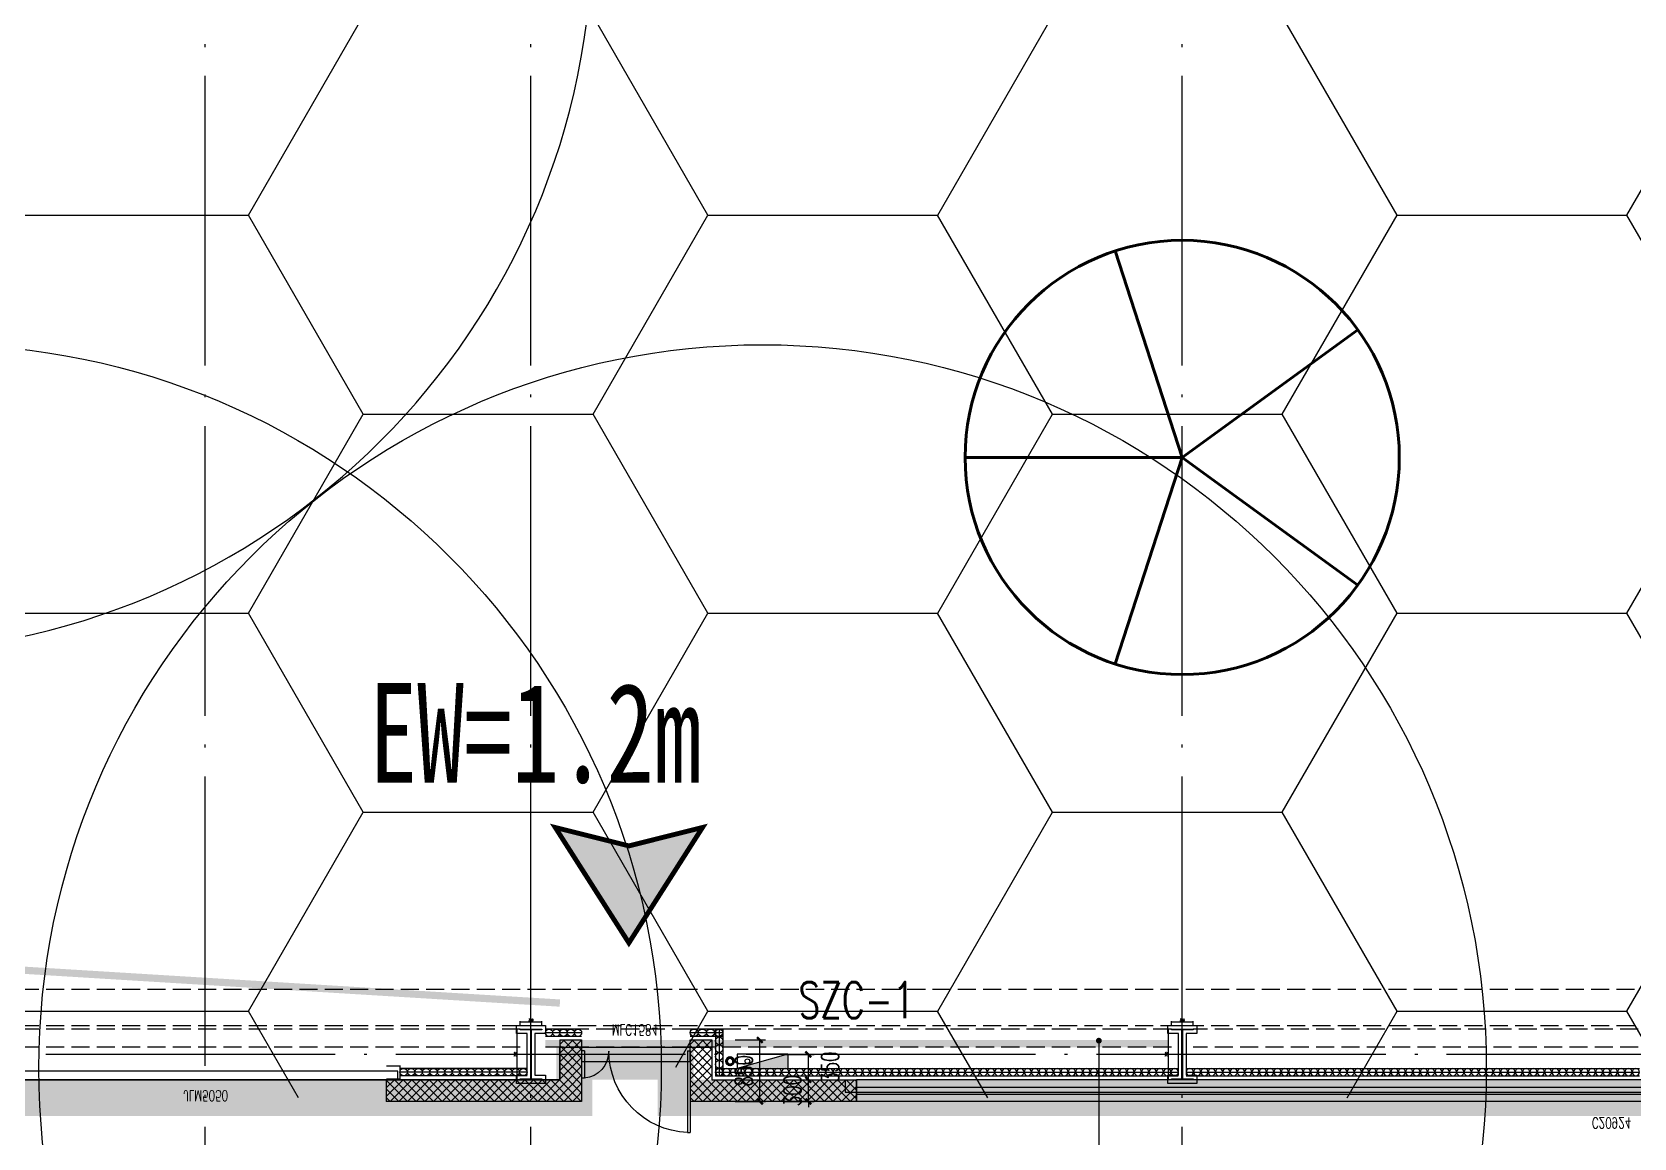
# Model space of a CAD drawing. Extents: x -821772 to -21949, y 506164 to 1049594.
# Drawn here: x -261749 to -239612, y 638916 to 654198 of the extents above; entities that cross this region are included whole.
import ezdxf
from ezdxf.enums import TextEntityAlignment as Align
from ezdxf.xclip import XClip

# ---------------------------------------------------------------- set-up
doc = ezdxf.new("R2010")
doc.units = 0
doc.header["$LTSCALE"] = 1000
doc.header["$MEASUREMENT"] = 0
doc.header["$XCLIPFRAME"] = 2
for name, pattern in [('10平面20250807_t3$0$10平面$0$DASH', [0.35, 0.25, -0.1]), ('10平面20250807_t3$0$CENTER', [2, 1.25, -0.25, 0.25, -0.25]), ('10平面20250807_t3$0$DASH', [0.35, 0.25, -0.1]), ('10平面20250807_t3$0$DOTE', [2.42, 2, -0.2, 0.02, -0.2]), ('ACAD_ISO04W100', [30.5, 24, -3, 0.5, -3]), ('DASH', [0.35, 0.25, -0.1])]:
    doc.linetypes.add(name, pattern=pattern)
doc.layers.get('Defpoints').update_dxf_attribs({"color": 210})
for name, color, linetype, lineweight in [('1-防火分区线', 201, 'DASH', 50), ('10平面20250807_t3$0$LG-ZF消防', 1, 'Continuous', 60), ('10平面20250807_t3$0$THIN', 8, 'Continuous', 0), ('10平面20250807_t3$0$柱间支撑', 8, '10平面20250807_t3$0$CENTER', 0), ('s疏散距离', 1, 'ACAD_ISO04W100', 18)]:
    doc.layers.add(name, color=color, linetype=linetype, lineweight=lineweight)
for name, color, linetype in [('10平面20250807_t3$0$10平面$0$WINDOW', 8, 'Continuous'), ('10平面20250807_t3$0$10平面$0$WINDOW_TEXT', 8, 'Continuous'), ('10平面20250807_t3$0$A-AXIS-DOTE', 8, '10平面20250807_t3$0$DOTE'), ('10平面20250807_t3$0$A-AXIS-DP', 8, 'Continuous'), ('10平面20250807_t3$0$A-AXIS-SYMB', 8, 'Continuous'), ('10平面20250807_t3$0$A-HATCH-2', 8, 'Continuous'), ('10平面20250807_t3$0$A-HRAIL', 8, 'Continuous'), ('10平面20250807_t3$0$A-LIN-V', 8, 'Continuous'), ('10平面20250807_t3$0$A-SFCE', 8, 'Continuous'), ('10平面20250807_t3$0$A-WINDOW', 8, 'Continuous'), ('10平面20250807_t3$0$AS-COLN', 8, 'Continuous'), ('10平面20250807_t3$0$AS-WALL', 8, 'Continuous'), ('10平面20250807_t3$0$AS-结构边线层', 8, 'Continuous'), ('10平面20250807_t3$0$DIM_SYMB', 8, 'Continuous'), ('10平面20250807_t3$0$PUB_HATCH', 8, 'Continuous'), ('10平面20250807_t3$0$SB_ZF消火栓', 10, 'Continuous'), ('10平面20250807_t3$0$建-窗', 8, 'Continuous'), ('10平面20250807_t3$0$建-门窗编号', 8, 'Continuous'), ('PUB_HATCH', 8, 'Continuous'), ('SPACE', 7, 'Continuous'), ('指示', 1, 'Continuous')]:
    doc.layers.add(name, color=color, linetype=linetype)
doc.styles.add('10平面20250807_t3$0$10平面$0$_TCH_WINDOW', font='SIMPLEX', dxfattribs={"height": 3.5, "bigfont": 'GBCBIG'})
doc.styles.add('10平面20250807_t3$0$_TCH_DIM_T3', font='SIMPLEX', dxfattribs={"width": 0.705882, "bigfont": 'GBCBIG'})
doc.styles.add('10平面20250807_t3$0$A-WIN-LABEL', font='SIMPLEX', dxfattribs={"bigfont": 'GBCBIG'})
doc.styles.add('10平面20250807_t3$0$TSSD_Rein', font='tj-romans1.shx', dxfattribs={"width": 0.7, "bigfont": 'tj-hztxt.shx'})
doc.styles.add('黑体', font='simhei.ttf', dxfattribs={"width": 0.7})
doc.dimstyles.new('10平面20250807_t3$0$_TCH_ARCH&&10', dxfattribs={"dimtxt": 29.75, "dimasz": 10, "dimexe": 10, "dimexo": 10, "dimgap": 12.625, "dimtad": 1, "dimdec": 0, "dimzin": 0, "dimdsep": 46, "dimtxsty": '10平面20250807_t3$0$_TCH_DIM_T3', "dimblk": '10平面20250807_t3$0$_ArchTick', "dimcen": 0.09, "dimclrt": 7, "dimazin": 2, "dimtfac": 1, "dimtdec": 0, "dimtix": 1, "dimtmove": 2, "dimatfit": 3, "dimfxl": 0, "dimtolj": 1, "dimtzin": 0, "dimarcsym": 0})
doc.dimstyles.new('10平面20250807_t3$0$_TCH_ARCH&&80', dxfattribs={"dimtxt": 238, "dimasz": 80, "dimexe": 80, "dimexo": 80, "dimgap": 101, "dimtad": 1, "dimdec": 0, "dimzin": 0, "dimdsep": 46, "dimtxsty": '10平面20250807_t3$0$_TCH_DIM_T3', "dimblk": '10平面20250807_t3$0$_ArchTick', "dimcen": 0.09, "dimclrt": 7, "dimazin": 2, "dimtfac": 1, "dimtdec": 0, "dimtix": 1, "dimtmove": 2, "dimatfit": 3, "dimfxl": 0, "dimtolj": 1, "dimtzin": 0, "dimarcsym": 0})
pattern_1 = [(45, (60, 0), (-60.000061, 60.000061), []), (135, (60, 0), (-60.000061, -60.000061), [])]

# ---------------------------------------------------------------- blocks, each defined once
blk = doc.blocks.new('指示')
at = {"layer": '指示'}
blk.add_hatch(color=8, dxfattribs=at).paths.add_polyline_path([(-248568, -61667), (-245540, -56919), (-242513, -61667), (-245540, -60909)])
at = {"layer": '指示', "color": 240, "const_width": 200}
blk.add_lwpolyline([(-248568, -61667), (-245540, -56919), (-242513, -61667), (-245540, -60909)], close=True, dxfattribs=at)
blk = doc.blocks.new('10平面20250807_t3$0$dote')
at = {"layer": '10平面20250807_t3$0$A-AXIS-DOTE', "ltscale": 2}
for p, q in [((-38617.8, -169748.9), (-38617.8, -75950)), ((-34117.8, -169748.9), (-34117.8, -75950)), ((-25117.8, -169748.9), (-25117.8, -75950)), ((98696.4, -164750), (-75513.6, -164750))]:
    blk.add_line(p, q, dxfattribs=at)
blk = doc.blocks.new('10平面20250807_t3$0$WINDOW2DLIB$DYNSTYLE$00000005')
at = {"color": 0}
for points in [[(-0.5, 0.5), (-0.5, -0.5)], [(-0.5, 0.5), (0.5, 0.5)], [(0.5, -0.5), (0.5, 0.5)], [(0.5, 0.1667), (-0.5, 0.1667)], [(0.5, -0.1667), (-0.5, -0.1667)], [(-0.5, -0.5), (0.5, -0.5)]]:
    blk.add_lwpolyline(points, dxfattribs=at)
blk = doc.blocks.new('10平面20250807_t3$0$10平面$0$$DorLib2D$00000126')
at = {"color": 0, "linetype": 'Continuous'}
for p, q in [((-0.532, 0.5), (-0.532, 0.9)), ((0.532, 0.9), (0.532, 0.5))]:
    blk.add_line(p, q, dxfattribs=at)
at = {"color": 0, "linetype": '10平面20250807_t3$0$10平面$0$DASH'}
for p, q in [((-0.532, 0.9), (0.532, 0.9)), ((-0.532, 0.5), (0.532, 0.5))]:
    blk.add_line(p, q, dxfattribs=at)
blk = doc.blocks.new('10平面20250807_t3$0$DOOR2DLIB$SYSLIB$00000123')
at = {"color": 0}
for p, q in [((0.475, -0.001), (0.475, 0.752)), ((0.475, 0.752), (0.5, 0.752)), ((0.5, -0.001), (0.5, 0.752)), ((-0.5, 0), (-0.5, 0.252)), ((-0.475, 0.252), (-0.5, 0.252)), ((-0.475, 0), (-0.475, 0.252)), ((-0.475, 0), (-0.5, 0)), ((0.475, -0.001), (0.5, -0.001))]:
    blk.add_line(p, q, dxfattribs=at)
for centre, radius, start, end in [((0.505, -0.002), 0.755, 92.2493, 179.7238), ((-0.501, 0.003), 0.251, 359.7899, 84.0974)]:
    blk.add_arc(centre, radius, start, end, dxfattribs=at)
blk = doc.blocks.new('10平面20250807_t3$0$42343243')
at = {"layer": '10平面20250807_t3$0$PUB_HATCH'}
h = blk.add_hatch(dxfattribs=at)
h.set_pattern_fill('多孔材料', color=256, scale=30, style=0)
h.set_pattern_definition(pattern_1)
h.paths.add_polyline_path([(-254454, 1222870), (-254154, 1223170), (-256854, 1223170), (-256854, 1222870)])
h = blk.add_hatch(dxfattribs=at)
h.set_pattern_fill('多孔材料', color=256, scale=30, style=0)
h.set_pattern_definition(pattern_1)
h.paths.add_polyline_path([(-254454, 1222320), (-254154, 1222620), (-254154, 1223170), (-254454, 1222870)])
h = blk.add_hatch(dxfattribs=at)
h.set_pattern_fill('多孔材料', color=256, scale=30, style=0)
h.set_pattern_definition(pattern_1)
h.paths.add_polyline_path([(-252354, 1222870), (-250354, 1222870), (-250354, 1223170), (-252654, 1223170)])
h = blk.add_hatch(dxfattribs=at)
h.set_pattern_fill('多孔材料', color=256, scale=30, style=0)
h.set_pattern_definition(pattern_1)
h.paths.add_polyline_path([(-252654, 1222620), (-252354, 1222320), (-252354, 1222870), (-252654, 1223170)])
h = blk.add_hatch(dxfattribs=at)
h.set_pattern_fill('多孔材料', color=256, scale=30, style=0)
h.set_pattern_definition(pattern_1)
h.paths.add_polyline_path([(-254454, 1222320), (-254154, 1222320), (-254154, 1222620)])
h = blk.add_hatch(dxfattribs=at)
h.set_pattern_fill('多孔材料', color=256, scale=30, style=0)
h.set_pattern_definition(pattern_1)
h.paths.add_polyline_path([(-252654, 1222620), (-252654, 1222320), (-252354, 1222320)])
at = {"layer": '10平面20250807_t3$0$10平面$0$WINDOW'}
blk.add_line((-252654, 1222620), (-254154, 1222620), dxfattribs=at)
at = {"layer": '10平面20250807_t3$0$AS-WALL'}
for p, q in [((-254154, 1223170), (-256854, 1223170)), ((-256854, 1222870), (-256854, 1223170)), ((-254154, 1222620), (-254154, 1223170)), ((-250354, 1223170), (-252654, 1223170)), ((-252654, 1222620), (-252654, 1223170)), ((-250354, 1222870), (-250354, 1223170)), ((-254454, 1222870), (-256854, 1222870)), ((-254454, 1222320), (-254454, 1222870)), ((-252354, 1222870), (-250354, 1222870)), ((-252354, 1222320), (-252354, 1222870)), ((-254154, 1222320), (-254154, 1222620)), ((-252654, 1222620), (-252654, 1222320)), ((-254454, 1222320), (-254154, 1222320)), ((-252654, 1222320), (-252354, 1222320))]:
    blk.add_line(p, q, dxfattribs=at)
at = {"layer": '10平面20250807_t3$0$10平面$0$WINDOW'}
ref = blk.add_blockref('10平面20250807_t3$0$DOOR2DLIB$SYSLIB$00000123', (-253404, 1222470), dxfattribs=dict(at, xscale=-1500, yscale=-1500, zscale=300, rotation=179.9999999999555))
ref.add_attrib('A', 'MLC1584', (-253737, 1222108), dxfattribs={"layer": '10平面20250807_t3$0$10平面$0$WINDOW_TEXT', "ltscale": 500, "height": 148.8, "rotation": 360, "style": '10平面20250807_t3$0$10平面$0$_TCH_WINDOW', "width": 0.705882})
ref = blk.add_blockref('10平面20250807_t3$0$10平面$0$$DorLib2D$00000126', (-259354, 1223020), dxfattribs=dict(at, xscale=5000, yscale=300, zscale=300, rotation=179.9999999999992))
ref.add_attrib('A', 'JLM5050', (-259655, 1223016), dxfattribs={"layer": '10平面20250807_t3$0$10平面$0$WINDOW_TEXT', "ltscale": 500, "height": 148.8, "rotation": 360, "style": '10平面20250807_t3$0$10平面$0$_TCH_WINDOW', "width": 0.705882})
at = {"layer": '10平面20250807_t3$0$建-窗'}
ref = blk.add_blockref('10平面20250807_t3$0$WINDOW2DLIB$DYNSTYLE$00000005', (-239904, 1223020), dxfattribs=dict(at, xscale=-20900, yscale=-300, zscale=300, rotation=359.9999999994902))
ref.add_attrib('A', 'C20924', (-240194, 1223393), dxfattribs={"layer": '10平面20250807_t3$0$建-门窗编号', "ltscale": 500, "height": 148.8, "style": '10平面20250807_t3$0$A-WIN-LABEL', "width": 0.705882})
blk = doc.blocks.new('10平面20250807_t3$0$43243')
at = {"layer": '10平面20250807_t3$0$AS-结构边线层'}
blk.add_lwpolyline([(-229294, 723090), (-250514, 723090), (-250514, 722920), (-252354, 722920), (-252354, 722470), (-254454, 722470), (-254454, 722920), (-264361, 722920), (-285754, 656986), (-285754, 639720), (-254454, 639720), (-254454, 640170), (-252354, 640170), (-252354, 639720), (-250514, 639720), (-250514, 639550), (-229294, 639550)], dxfattribs=at)
blk = doc.blocks.new('10平面20250807_t3$0$3243243')
at = {"layer": '10平面20250807_t3$0$A-AXIS-SYMB'}
blk.add_line((-247005.8, 640260), (-247005.8, 637420), dxfattribs=at)
at = {"layer": '10平面20250807_t3$0$A-AXIS-SYMB', "const_width": 40}
blk.add_lwpolyline([(-247005.8, 640280, 1), (-247005.8, 640240, 1)], format="xyb", close=True, dxfattribs=at)
at = {"layer": '10平面20250807_t3$0$A-SFCE', "linetype": '10平面20250807_t3$0$DASH'}
for p, q in [((-255004.2, 640420), (-263604.2, 640420)), ((-228004.2, 640420), (-245704.2, 640420)), ((-255004.2, 640170), (-263604.2, 640170)), ((-228004.2, 640170), (-245704.2, 640170))]:
    blk.add_line(p, q, dxfattribs=at)
at = {"layer": '10平面20250807_t3$0$A-SFCE', "color": 2, "linetype": '10平面20250807_t3$0$DASH'}
for p, q in [((-246004.2, 640420), (-254704.2, 640420)), ((-246004.2, 640170), (-254704.2, 640170))]:
    blk.add_line(p, q, dxfattribs=at)
blk = doc.blocks.new('10平面20250807_t3$0$_ArchTick')
at = {"color": 0, "linetype": 'ByBlock', "const_width": 0.4}
blk.add_lwpolyline([(-0.5, -0.5), (0.5, 0.5)], dxfattribs=at)
blk = doc.blocks.new('*D10488')
at = {"layer": '10平面20250807_t3$0$A-AXIS-DP', "color": 0, "lineweight": -2}
for p, q in [((-195790, 766880), (-195790, 766929)), ((-195790, 766919), (-195490, 766919)), ((-195490, 766880), (-195490, 766929))]:
    blk.add_line(p, q, dxfattribs=at)
at = {"layer": 'Defpoints', "color": 0}
for p in [(-195790, 766870), (-195490, 766919), (-195490, 766870)]:
    blk.add_point(p, dxfattribs=at)
at = {"layer": '10平面20250807_t3$0$A-AXIS-DP', "color": 0, "lineweight": -2, "xscale": 10, "yscale": 10, "zscale": 10, "rotation": 180}
blk.add_blockref('10平面20250807_t3$0$_ArchTick', (-195790, 766919), dxfattribs=at)
at = {"layer": '10平面20250807_t3$0$A-AXIS-DP', "color": 0, "lineweight": -2, "xscale": 10, "yscale": 10, "zscale": 10}
blk.add_blockref('10平面20250807_t3$0$_ArchTick', (-195490, 766919), dxfattribs=at)
at = {"layer": '10平面20250807_t3$0$A-AXIS-DP', "color": 7, "insert": (-195640, 766946), "char_height": 29.8, "attachment_point": 5, "style": '10平面20250807_t3$0$_TCH_DIM_T3'}
blk.add_mtext('\\A1;300', dxfattribs=at)
blk = doc.blocks.new('*D10489')
at = {"layer": '10平面20250807_t3$0$A-AXIS-DP', "color": 0, "lineweight": -2}
for p, q in [((-195800, 766820), (-195841, 766820)), ((-195831, 766120), (-195831, 766820)), ((-195800, 766120), (-195841, 766120))]:
    blk.add_line(p, q, dxfattribs=at)
at = {"layer": 'Defpoints', "color": 0}
for p in [(-195831, 766820), (-195790, 766820), (-195790, 766120)]:
    blk.add_point(p, dxfattribs=at)
at = {"layer": '10平面20250807_t3$0$A-AXIS-DP', "color": 0, "lineweight": -2, "xscale": 10, "yscale": 10, "zscale": 10}
for p, rotation in [((-195831, 766820), 90), ((-195831, 766120), 270)]:
    blk.add_blockref('10平面20250807_t3$0$_ArchTick', p, dxfattribs=dict(at, rotation=rotation))
at = {"layer": '10平面20250807_t3$0$A-AXIS-DP', "color": 7, "insert": (-195859, 766470), "char_height": 29.8, "attachment_point": 5, "rotation": 90, "style": '10平面20250807_t3$0$_TCH_DIM_T3'}
blk.add_mtext('\\A1;700', dxfattribs=at)
blk = doc.blocks.new('10平面20250807_t3$0$w42343')
at = {"layer": '10平面20250807_t3$0$A-HATCH-2', "linetype": '10平面20250807_t3$0$DASH'}
for p, q in [((-263654.2, 640970), (-128354.2, 640970)), ((-263654.2, 640470), (-128354.2, 640470))]:
    blk.add_line(p, q, dxfattribs=at)
blk = doc.blocks.new('10平面20250807_t3$0$w4324324')
at = {"layer": '10平面20250807_t3$0$A-HATCH-2', "lineweight": 60}
for q in [(-1694760, 686605), (-1697614, 684532), (-1691907, 684532), (-1696524, 681178), (-1692997, 681178)]:
    blk.add_line((-1694760, 683605), q, dxfattribs=at)
blk.add_circle((-1694760, 683605), 3000, dxfattribs=at)
blk = doc.blocks.new('10平面20250807_t3$0$ner546')
at = {"layer": '10平面20250807_t3$0$A-LIN-V'}
blk.add_blockref('10平面20250807_t3$0$w4324324', (565280, 43256), dxfattribs=at)
blk = doc.blocks.new('10平面20250807_t3$0$23124232432')
at = {"layer": '10平面20250807_t3$0$柱间支撑', "const_width": 100}
blk.add_lwpolyline([(-246054, 640220), (-254654, 640220)], dxfattribs=at)
at = {"layer": '10平面20250807_t3$0$THIN', "style": '10平面20250807_t3$0$TSSD_Rein', "width": 0.7}
blk.add_text('SZC-1', height=500, dxfattribs=at).set_placement((-250354, 640420), align=Align.BOTTOM_CENTER)
blk = doc.blocks.new('10平面20250807_t3$0$3333')
at = {"layer": '10平面20250807_t3$0$A-SFCE', "const_width": 20}
blk.add_lwpolyline([(-227064, 766320), (-227064, 766510), (-227244, 766510), (-227244, 766320)], dxfattribs=at)
blk = doc.blocks.new('10平面20250807_t3$0$99平面图例外参$0$$LinePat$圆环')
for points in [[(0, 150), (300, 150)], [(0, 0), (300, 0)], [(0, -150), (300, -150)]]:
    blk.add_lwpolyline(points)
at = {"color": 0}
blk.add_circle((150, 0), 150, dxfattribs=at)
blk = doc.blocks.new('10平面20250807_t3$0$34242343243')
at = {"layer": '10平面20250807_t3$0$A-HRAIL', "yscale": 0.3333333333333333, "zscale": 0.3333333333333333}
for p, xscale, rotation in [((-254554, 640370), 0.3333327849077565, 180), ((-254454, 640370), 0.3333327849077565, 180), ((-254354, 640370), 0.3333327849077565, 180), ((-254254, 640370), 0.3333327849077565, 180), ((-254154, 640370), 0.3333327849077565, 180), ((-252542, 640370), 0.3749999999076196, 180), ((-252429, 640370), 0.3749999999076196, 180), ((-252317, 640370), 0.3749999999076196, 180), ((-252204, 640370), 0.3749999999076196, 180), ((-252254, 640420), 0.3611111227129974, 270), ((-252254, 640312), 0.3611111227129974, 270), ((-252254, 640203), 0.3611111227129974, 270), ((-252254, 640095), 0.3611111227129974, 270), ((-252254, 639987), 0.3611111227129974, 270), ((-256562, 639826), 0.3444737743800529, 180.000000000205), ((-256458, 639826), 0.3444737743800529, 180.000000000205), ((-256355, 639826), 0.3444737743800529, 180.000000000205), ((-256252, 639826), 0.3444737743800529, 180.000000000205), ((-256148, 639826), 0.3444737743800529, 180.000000000205), ((-256045, 639826), 0.3444737743800529, 180.000000000205), ((-255942, 639826), 0.3444737743800529, 180.000000000205), ((-255838, 639826), 0.3444737743800529, 180.000000000205), ((-255735, 639826), 0.3444737743800529, 180.000000000205), ((-255632, 639826), 0.3444737743800529, 180.000000000205), ((-255528, 639826), 0.3444737743800529, 180.000000000205), ((-255425, 639826), 0.3444737743800529, 180.000000000205), ((-255322, 639826), 0.3444737743800529, 180.000000000205), ((-255218, 639826), 0.3444737743800529, 180.000000000205), ((-255115, 639826), 0.3444737743800529, 180.000000000205), ((-255012, 639826), 0.3444737743800529, 180.000000000205), ((-254908, 639826), 0.3444737743800529, 180.000000000205), ((-252254, 639878), 0.3611111227129974, 270), ((-252304, 639826), -0.3384127419231498, 179.9999999997967), ((-252203, 639826), -0.3384127419231498, 179.9999999997967), ((-252101, 639826), -0.3384127419231498, 179.9999999997967), ((-252000, 639826), -0.3384127419231498, 179.9999999997967), ((-251898, 639826), -0.3384127419231498, 179.9999999997967), ((-251797, 639826), -0.3384127419231498, 179.9999999997967), ((-251695, 639826), -0.3384127419231498, 179.9999999997967), ((-251594, 639826), -0.3384127419231498, 179.9999999997967), ((-251492, 639826), -0.3384127419231498, 179.9999999997967), ((-251390, 639826), -0.3384127419231498, 179.9999999997967), ((-251289, 639826), -0.3384127419231498, 179.9999999997967), ((-251187, 639826), -0.3384127419231498, 179.9999999997967), ((-251086, 639826), -0.3384127419231498, 179.9999999997967), ((-250984, 639826), -0.3384127419231498, 179.9999999997967), ((-250883, 639826), -0.3384127419231498, 179.9999999997967), ((-250781, 639826), -0.3384127419231498, 179.9999999997967), ((-250680, 639826), -0.3384127419231498, 179.9999999997967), ((-250578, 639826), -0.3384127419231498, 179.9999999997967), ((-250477, 639826), -0.3384127419231498, 179.9999999997967), ((-250375, 639826), -0.3384127419231498, 179.9999999997967), ((-250274, 639826), -0.3384127419231498, 179.9999999997967), ((-250172, 639826), -0.3384127419231498, 179.9999999997967), ((-250071, 639826), -0.3384127419231498, 179.9999999997967), ((-249969, 639826), -0.3384127419231498, 179.9999999997967), ((-249868, 639826), -0.3384127419231498, 179.9999999997967), ((-249766, 639826), -0.3384127419231498, 179.9999999997967), ((-249665, 639826), -0.3384127419231498, 179.9999999997967), ((-249563, 639826), -0.3384127419231498, 179.9999999997967), ((-249462, 639826), -0.3384127419231498, 179.9999999997967), ((-249360, 639826), -0.3384127419231498, 179.9999999997967), ((-249258, 639826), -0.3384127419231498, 179.9999999997967), ((-249157, 639826), -0.3384127419231498, 179.9999999997967), ((-249055, 639826), -0.3384127419231498, 179.9999999997967), ((-248954, 639826), -0.3384127419231498, 179.9999999997967), ((-248852, 639826), -0.3384127419231498, 179.9999999997967), ((-248751, 639826), -0.3384127419231498, 179.9999999997967), ((-248649, 639826), -0.3384127419231498, 179.9999999997967), ((-248548, 639826), -0.3384127419231498, 179.9999999997967), ((-248446, 639826), -0.3384127419231498, 179.9999999997967), ((-248345, 639826), -0.3384127419231498, 179.9999999997967), ((-248243, 639826), -0.3384127419231498, 179.9999999997967), ((-248142, 639826), -0.3384127419231498, 179.9999999997967), ((-248040, 639826), -0.3384127419231498, 179.9999999997967), ((-247939, 639826), -0.3384127419231498, 179.9999999997967), ((-247837, 639826), -0.3384127419231498, 179.9999999997967), ((-247736, 639826), -0.3384127419231498, 179.9999999997967), ((-247634, 639826), -0.3384127419231498, 179.9999999997967), ((-247533, 639826), -0.3384127419231498, 179.9999999997967), ((-247431, 639826), -0.3384127419231498, 179.9999999997967), ((-247330, 639826), -0.3384127419231498, 179.9999999997967), ((-247228, 639826), -0.3384127419231498, 179.9999999997967), ((-247126, 639826), -0.3384127419231498, 179.9999999997967), ((-247025, 639826), -0.3384127419231498, 179.9999999997967), ((-246923, 639826), -0.3384127419231498, 179.9999999997967), ((-246822, 639826), -0.3384127419231498, 179.9999999997967), ((-246720, 639826), -0.3384127419231498, 179.9999999997967), ((-246619, 639826), -0.3384127419231498, 179.9999999997967), ((-246517, 639826), -0.3384127419231498, 179.9999999997967), ((-246416, 639826), -0.3384127419231498, 179.9999999997967), ((-246314, 639826), -0.3384127419231498, 179.9999999997967), ((-246213, 639826), -0.3384127419231498, 179.9999999997967), ((-246111, 639826), -0.3384127419231498, 179.9999999997967), ((-246010, 639826), -0.3384127419231498, 179.9999999997967), ((-245800, 639826), -0.3368181818181818, 179.9999999997967), ((-245699, 639826), -0.3368181818181818, 179.9999999997967), ((-245598, 639826), -0.3368181818181818, 179.9999999997967), ((-245497, 639826), -0.3368181818181818, 179.9999999997967), ((-245396, 639826), -0.3368181818181818, 179.9999999997967), ((-245295, 639826), -0.3368181818181818, 179.9999999997967), ((-245194, 639826), -0.3368181818181818, 179.9999999997967), ((-245093, 639826), -0.3368181818181818, 179.9999999997967), ((-244992, 639826), -0.3368181818181818, 179.9999999997967), ((-244891, 639826), -0.3368181818181818, 179.9999999997967), ((-244790, 639826), -0.3368181818181818, 179.9999999997967), ((-244689, 639826), -0.3368181818181818, 179.9999999997967), ((-244588, 639826), -0.3368181818181818, 179.9999999997967), ((-244487, 639826), -0.3368181818181818, 179.9999999997967), ((-244386, 639826), -0.3368181818181818, 179.9999999997967), ((-244285, 639826), -0.3368181818181818, 179.9999999997967), ((-244183, 639826), -0.3368181818181818, 179.9999999997967), ((-244082, 639826), -0.3368181818181818, 179.9999999997967), ((-243981, 639826), -0.3368181818181818, 179.9999999997967), ((-243880, 639826), -0.3368181818181818, 179.9999999997967), ((-243779, 639826), -0.3368181818181818, 179.9999999997967), ((-243678, 639826), -0.3368181818181818, 179.9999999997967), ((-243577, 639826), -0.3368181818181818, 179.9999999997967), ((-243476, 639826), -0.3368181818181818, 179.9999999997967), ((-243375, 639826), -0.3368181818181818, 179.9999999997967), ((-243274, 639826), -0.3368181818181818, 179.9999999997967), ((-243173, 639826), -0.3368181818181818, 179.9999999997967), ((-243072, 639826), -0.3368181818181818, 179.9999999997967), ((-242971, 639826), -0.3368181818181818, 179.9999999997967), ((-242870, 639826), -0.3368181818181818, 179.9999999997967), ((-242769, 639826), -0.3368181818181818, 179.9999999997967), ((-242668, 639826), -0.3368181818181818, 179.9999999997967), ((-242567, 639826), -0.3368181818181818, 179.9999999997967), ((-242466, 639826), -0.3368181818181818, 179.9999999997967), ((-242365, 639826), -0.3368181818181818, 179.9999999997967), ((-242264, 639826), -0.3368181818181818, 179.9999999997967), ((-242163, 639826), -0.3368181818181818, 179.9999999997967), ((-242062, 639826), -0.3368181818181818, 179.9999999997967), ((-241960, 639826), -0.3368181818181818, 179.9999999997967), ((-241859, 639826), -0.3368181818181818, 179.9999999997967), ((-241758, 639826), -0.3368181818181818, 179.9999999997967), ((-241657, 639826), -0.3368181818181818, 179.9999999997967), ((-241556, 639826), -0.3368181818181818, 179.9999999997967), ((-241455, 639826), -0.3368181818181818, 179.9999999997967), ((-241354, 639826), -0.3368181818181818, 179.9999999997967), ((-241253, 639826), -0.3368181818181818, 179.9999999997967), ((-241152, 639826), -0.3368181818181818, 179.9999999997967), ((-241051, 639826), -0.3368181818181818, 179.9999999997967), ((-240950, 639826), -0.3368181818181818, 179.9999999997967), ((-240849, 639826), -0.3368181818181818, 179.9999999997967), ((-240748, 639826), -0.3368181818181818, 179.9999999997967), ((-240647, 639826), -0.3368181818181818, 179.9999999997967), ((-240546, 639826), -0.3368181818181818, 179.9999999997967), ((-240445, 639826), -0.3368181818181818, 179.9999999997967), ((-240344, 639826), -0.3368181818181818, 179.9999999997967), ((-240243, 639826), -0.3368181818181818, 179.9999999997967), ((-240142, 639826), -0.3368181818181818, 179.9999999997967), ((-240041, 639826), -0.3368181818181818, 179.9999999997967), ((-239940, 639826), -0.3368181818181818, 179.9999999997967), ((-239839, 639826), -0.3368181818181818, 179.9999999997967), ((-239737, 639826), -0.3368181818181818, 179.9999999997967), ((-239636, 639826), -0.3368181818181818, 179.9999999997967)]:
    blk.add_blockref('10平面20250807_t3$0$99平面图例外参$0$$LinePat$圆环', p, dxfattribs=dict(at, xscale=xscale, rotation=rotation))
at = {"layer": '10平面20250807_t3$0$A-SFCE', "rotation": 270}
blk.add_blockref('10平面20250807_t3$0$3333', (-1023175, 412666), dxfattribs=at)
blk = doc.blocks.new('10平面20250807_t3$0$A$C5D961328')
at = {"layer": '10平面20250807_t3$0$SB_ZF消火栓'}
blk.add_hatch(color=256, dxfattribs=at).paths.add_polyline_path([(0, 40), (700, 40), (700, 240)])
at = {"layer": '10平面20250807_t3$0$A-LIN-V', "ltscale": 500}
blk.add_circle((350, 40), 10001, dxfattribs=at)
at = {"layer": '10平面20250807_t3$0$SB_ZF消火栓'}
for p, q in [((700, 240), (0, 240)), ((0, 240), (0, 40)), ((700, 240), (0, 40)), ((700, 240), (700, 40)), ((0, 40), (700, 40))]:
    blk.add_line(p, q, dxfattribs=at)
at = {"layer": '10平面20250807_t3$0$SB_ZF消火栓', "color": 1}
blk.add_circle((140, 140), 32.5, dxfattribs=at)
blk = doc.blocks.new('10平面20250807_t3$0$43242343')
at = {"layer": '10平面20250807_t3$0$LG-ZF消防', "linetype": 'Continuous'}
blk.add_circle((-252103, 639976), 50, dxfattribs=at)
blk = doc.blocks.new('10平面20250807_t3$0$234243242332')
at = {"layer": '10平面20250807_t3$0$LG-ZF消防', "linetype": 'Continuous'}
blk.add_blockref('10平面20250807_t3$0$43242343', (0, 0), dxfattribs=at)
at = {"layer": '10平面20250807_t3$0$SB_ZF消火栓', "xscale": -1, "rotation": 89.99999999999997}
blk.add_blockref('10平面20250807_t3$0$A$C5D961328', (-263964, 655970), dxfattribs=at)
at = {"layer": '10平面20250807_t3$0$SB_ZF消火栓'}
for p in [(-263404, 639840), (-252003, 639836)]:
    blk.add_blockref('10平面20250807_t3$0$A$C5D961328', p, dxfattribs=at)
blk = doc.blocks.new('*D11870')
at = {"layer": '10平面20250807_t3$0$A-AXIS-DP', "color": 0, "lineweight": -2}
for p, q in [((-251021, 639720), (-251021, 639800)), ((-251360, 639720), (-250941, 639720)), ((-251021, 639420), (-251021, 639720)), ((-251360, 639420), (-250941, 639420)), ((-251021, 639420), (-251021, 639340))]:
    blk.add_line(p, q, dxfattribs=at)
at = {"layer": 'Defpoints', "color": 0}
for p in [(-251440, 639720), (-251021, 639720), (-251440, 639420)]:
    blk.add_point(p, dxfattribs=at)
at = {"layer": '10平面20250807_t3$0$A-AXIS-DP', "color": 0, "lineweight": -2, "xscale": 80, "yscale": 80, "zscale": 80}
for p, rotation in [((-251021, 639720), 270), ((-251021, 639420), 90)]:
    blk.add_blockref('10平面20250807_t3$0$_ArchTick', p, dxfattribs=dict(at, rotation=rotation))
at = {"layer": '10平面20250807_t3$0$A-AXIS-DP', "color": 7, "insert": (-251241, 639570), "char_height": 238, "attachment_point": 5, "rotation": 90, "style": '10平面20250807_t3$0$_TCH_DIM_T3'}
blk.add_mtext('\\A1;300', dxfattribs=at)
blk = doc.blocks.new('*D11871')
at = {"layer": '10平面20250807_t3$0$A-AXIS-DP', "color": 0, "lineweight": -2}
for p, q in [((-251360, 640070), (-250941, 640070)), ((-251021, 639720), (-251021, 640070)), ((-251360, 639720), (-250941, 639720))]:
    blk.add_line(p, q, dxfattribs=at)
at = {"layer": 'Defpoints', "color": 0}
for p in [(-251440, 640070), (-251021, 640070), (-251440, 639720)]:
    blk.add_point(p, dxfattribs=at)
at = {"layer": '10平面20250807_t3$0$A-AXIS-DP', "color": 0, "lineweight": -2, "xscale": 80, "yscale": 80, "zscale": 80}
for p, rotation in [((-251021, 640070), 90), ((-251021, 639720), 270)]:
    blk.add_blockref('10平面20250807_t3$0$_ArchTick', p, dxfattribs=dict(at, rotation=rotation))
at = {"layer": '10平面20250807_t3$0$A-AXIS-DP', "color": 7, "insert": (-250720, 639895), "char_height": 238, "attachment_point": 5, "rotation": 90, "style": '10平面20250807_t3$0$_TCH_DIM_T3'}
blk.add_mtext('\\A1;350', dxfattribs=at)
blk = doc.blocks.new('*D11872')
at = {"layer": '10平面20250807_t3$0$A-AXIS-DP', "color": 0, "lineweight": -2}
for p, q in [((-252030, 640270), (-251611, 640270)), ((-251691, 639420), (-251691, 640270)), ((-252030, 639420), (-251611, 639420))]:
    blk.add_line(p, q, dxfattribs=at)
at = {"layer": 'Defpoints', "color": 0}
for p in [(-252110, 640270), (-251691, 640270), (-252110, 639420)]:
    blk.add_point(p, dxfattribs=at)
at = {"layer": '10平面20250807_t3$0$A-AXIS-DP', "color": 0, "lineweight": -2, "xscale": 80, "yscale": 80, "zscale": 80}
for p, rotation in [((-251691, 640270), 90), ((-251691, 639420), 270)]:
    blk.add_blockref('10平面20250807_t3$0$_ArchTick', p, dxfattribs=dict(at, rotation=rotation))
at = {"layer": '10平面20250807_t3$0$A-AXIS-DP', "color": 7, "insert": (-251911, 639845), "char_height": 238, "attachment_point": 5, "rotation": 90, "style": '10平面20250807_t3$0$_TCH_DIM_T3'}
blk.add_mtext('\\A1;850', dxfattribs=at)
blk = doc.blocks.new('10平面20250807_t3$0$nt66')
at = {"layer": '10平面20250807_t3$0$A-HATCH-2'}
blk.add_lwpolyline([(-195840, 766870), (-195440, 766870), (-195440, 766758), (-195586, 766758), (-195586, 766182), (-195440, 766182), (-195440, 766070), (-195840, 766070), (-195840, 766182), (-195694, 766182), (-195694, 766758), (-195840, 766758)], close=True, dxfattribs=at)
at = {"layer": '10平面20250807_t3$0$AS-COLN'}
blk.add_lwpolyline([(-195790, 766820), (-195490, 766820), (-195490, 766808), (-195636, 766808), (-195636, 766132), (-195490, 766132), (-195490, 766120), (-195790, 766120), (-195790, 766132), (-195644, 766132), (-195644, 766808), (-195790, 766808)], close=True, dxfattribs=at)
at = {"layer": '10平面20250807_t3$0$A-AXIS-DP'}
for p1, p2, distance, picture, middle in [((-195790, 766120), (-195790, 766820), 41.2, '*D10489', (-195858.7, 766470)), ((-195790, 766870), (-195490, 766870), 48.8, '*D10488', (-195640, 766946.2))]:
    dim = blk.add_aligned_dim(p1=p1, p2=p2, distance=distance, dimstyle='10平面20250807_t3$0$_TCH_ARCH&&10', dxfattribs=at)
    dim.commit()
    dim.dimension.update_dxf_attribs({"geometry": picture, "text_midpoint": middle})
blk = doc.blocks.new('10平面20250807_t3$0$33333')
for p in [(-59214, -126400), (-50214, -126400)]:
    blk.add_blockref('10平面20250807_t3$0$nt66', p)
blk = doc.blocks.new('10平面20250807_t3')
at = {"layer": '10平面20250807_t3$0$A-AXIS-DP'}
blk.add_blockref('10平面20250807_t3$0$3243243', (0, 0), dxfattribs=at)
at = {"layer": '10平面20250807_t3$0$A-LIN-V', "rotation": 90.00000000000001}
blk.add_blockref('10平面20250807_t3$0$ner546', (481006.5, 1777800), dxfattribs=at)
at = {"layer": '10平面20250807_t3$0$A-WINDOW'}
for name in ['10平面20250807_t3$0$43243', '10平面20250807_t3$0$33333', '10平面20250807_t3$0$w42343']:
    blk.add_blockref(name, (0, 0), dxfattribs=at)
at = {"layer": '10平面20250807_t3$0$A-WINDOW', "xscale": -1, "rotation": 180}
blk.add_blockref('10平面20250807_t3$0$42343243', (0, 1862590), dxfattribs=at)
at = {"layer": '10平面20250807_t3$0$AS-WALL'}
blk.add_blockref('10平面20250807_t3$0$dote', (-220736.4, 804820), dxfattribs=at)
at = {"layer": '10平面20250807_t3$0$DIM_SYMB'}
blk.add_blockref('10平面20250807_t3$0$34242343243', (0, 0), dxfattribs=at)
at = {"layer": '10平面20250807_t3$0$SB_ZF消火栓', "linetype": 'Continuous'}
blk.add_blockref('10平面20250807_t3$0$234243242332', (0, 0), dxfattribs=at)
at = {"layer": '10平面20250807_t3$0$柱间支撑'}
blk.add_blockref('10平面20250807_t3$0$23124232432', (0, 0), dxfattribs=at)
at = {"layer": '10平面20250807_t3$0$A-AXIS-DP'}
for p1, p2, picture, middle in [((-252110, 639420), (-252110, 640270), '*D11872', (-251910.7, 639845)), ((-251440, 639420), (-251440, 639720), '*D11870', (-251240.7, 639570))]:
    dim = blk.add_aligned_dim(p1=p1, p2=p2, distance=-419.3, dimstyle='10平面20250807_t3$0$_TCH_ARCH&&80', dxfattribs=at)
    dim.commit()
    dim.dimension.update_dxf_attribs({"geometry": picture, "text_midpoint": middle})
dim = blk.add_linear_dim(base=(-251020.7, 640070), p1=(-251440, 639720), p2=(-251440, 640070), angle=90, dimstyle='10平面20250807_t3$0$_TCH_ARCH&&80', dxfattribs=at)
dim.commit()
dim.dimension.update_dxf_attribs({"geometry": '*D11871', "text_midpoint": (-250720, 639895), "dimtype": 129})

msp = doc.modelspace()

# ---------------------------------------------------------------- block references
at = {"ltscale": 100}
ref = msp.add_blockref('10平面20250807_t3', (0, 0), dxfattribs=at)
XClip(ref).set_block_clipping_path([(-386212.6353242097, 506163.79756496), (-21948.7593967821, 884998.2285294847)])

# ---------------------------------------------------------------- next in the draw order: hatches: boundary and pattern name
at = {"layer": 'PUB_HATCH', "ltscale": 5000}
h = msp.add_hatch(dxfattribs=at)
h.set_pattern_fill('HONEY', color=8, scale=2000)
h.set_pattern_definition([(0, (0, 0), (4762.5, 2749.63), [3175, -6350]), (120, (0, 0), (-4762.499, 2749.631), [3175, -6350]), (60, (0, 0), (0.0006, 5499.261), [-6350, 3175])])
h.paths.add_polyline_path([(-198854.2, 639470), (-198854.2, 639970), (-200254.2, 639970), (-200254.2, 639470), (-252854.2, 639470), (-252854.2, 639970), (-254254.2, 639970), (-254254.2, 639470), (-286054.2, 639470), (-286054.2, 657033.3), (-264595.3, 723170), (-254254.2, 723170), (-254254.2, 722670), (-252854.2, 722670), (-252854.2, 723170), (-200254.2, 723170), (-200254.2, 722670), (-198854.2, 722670), (-198854.2, 723170), (-146254.2, 723170), (-146254.2, 722670), (-144854.2, 722670), (-144854.2, 723170), (-128054.2, 723170), (-128054.2, 639470), (-144854.2, 639470), (-144854.2, 639970), (-146254.2, 639970), (-146254.2, 639470)])

# ---------------------------------------------------------------- next in the draw order: linework, layer by layer
at = {"layer": '1-防火分区线', "color": 1, "linetype": 'DASH', "ltscale": 5, "const_width": 500}
msp.add_lwpolyline([(-146254.2, 639470), (-198854.2, 639470), (-198854.2, 639970), (-200254.2, 639970), (-200254.2, 639470), (-252854.2, 639470), (-252854.2, 639970), (-254254.2, 639970), (-254254.2, 639470), (-286054.2, 639470), (-286054.2, 657033.3), (-264595.3, 723170), (-264595.3, 723170), (-254254.2, 723170), (-254254.2, 722670), (-252854.2, 722670), (-252854.2, 723170), (-200254.2, 723170), (-200254.2, 722670), (-198854.2, 722670), (-198854.2, 723170), (-146254.2, 723170)], dxfattribs=at)
at = {"layer": 's疏散距离', "linetype": 'DASH', "ltscale": 2, "const_width": 100}
msp.add_lwpolyline([(-275183.6, 688916.7), (-264241.7, 641379.5), (-254454.2, 640780)], dxfattribs=at)

# ---------------------------------------------------------------- next in the draw order: block references
at = {"layer": '指示', "xscale": -0.3359999999217689, "yscale": 0.3359999999217689, "zscale": 0.3359999999217689, "rotation": 179.999955524289}
msp.add_blockref('指示', (-170999.3, 622486.2), dxfattribs=at)

# ---------------------------------------------------------------- next in the draw order: texts
at = {"layer": 'SPACE', "style": '黑体', "width": 0.7}
msp.add_text('EW=1.2m', height=1375.11, dxfattribs=at).set_placement((-257084.2, 643826.9))

doc.saveas('drawing.dxf')
